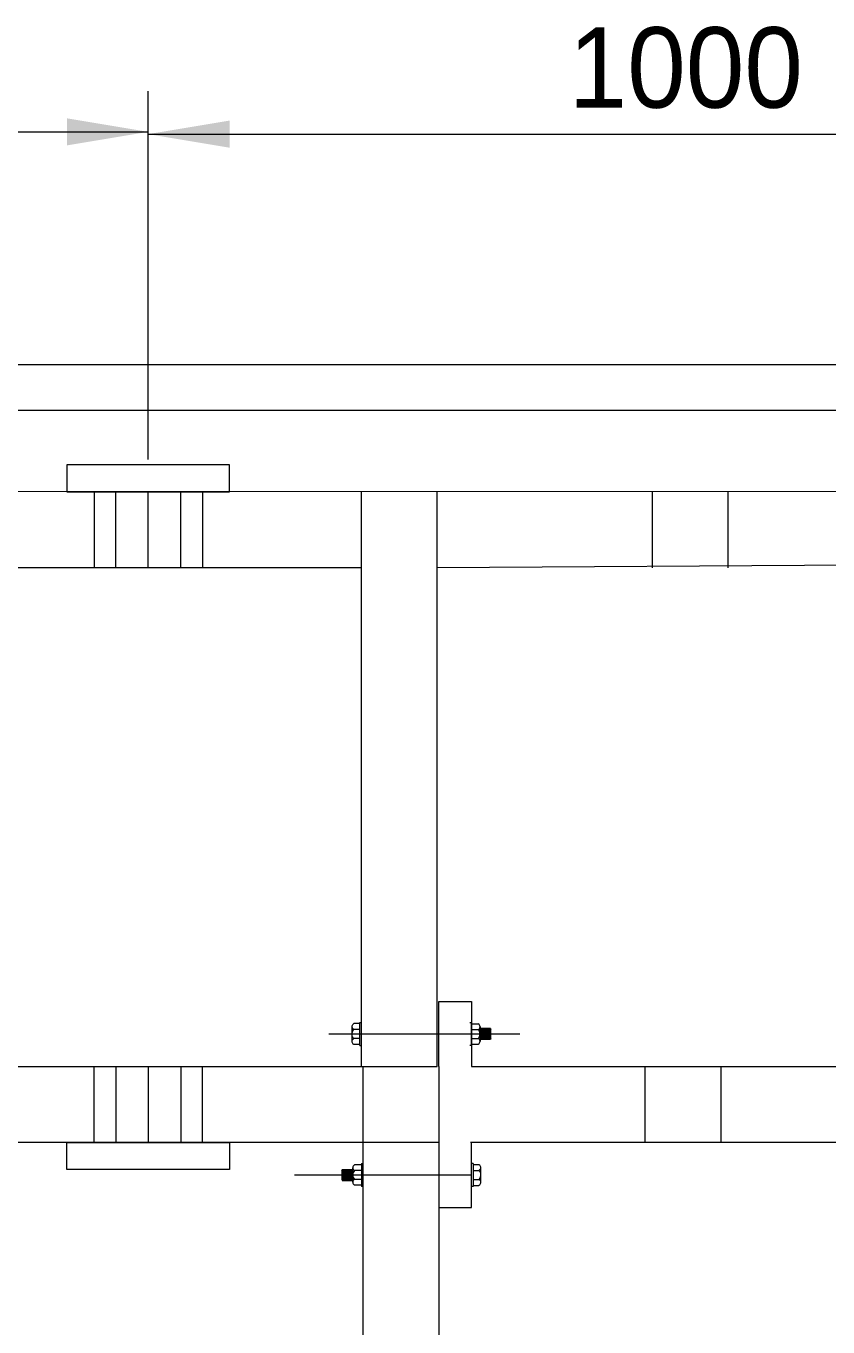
# Model space of a CAD drawing. Units: millimetres at full size, sheet at 1:30; details may follow other scales. Extents: x 300 to 12300, y 300 to 8610.
# Drawn here: x 2328 to 3068, y 1549 to 2749 of the extents above; entities that cross this region are included whole.
import ezdxf
from ezdxf.enums import TextEntityAlignment as Align

# ---------------------------------------------------------------- set-up
doc = ezdxf.new("R2010")
doc.units = ezdxf.units.MM
doc.header["$LTSCALE"] = 30
for name, color, linetype, lineweight in [('ボルト', 7, 'Continuous', 18), ('寸法', 7, 'Continuous', 13), ('手摺', 7, 'Continuous', 20), ('板材', 7, 'Continuous', 13), ('根太材A', 7, 'Continuous', 18), ('根太材B', 7, 'Continuous', 18)]:
    doc.layers.add(name, color=color, linetype=linetype, lineweight=lineweight)
doc.styles.add('ＭＳ Ｐゴシック', font='')
doc.styles.get('ＭＳ Ｐゴシック').set_extended_font_data('MS PGothic')

# ---------------------------------------------------------------- blocks, each defined once
blk = doc.blocks.new('filled_arrow')
at = {"color": 0, "linetype": 'Continuous', "lineweight": -2}
blk.add_solid([(7.5, 1.25), (0, 0), (7.5, -1.25)], dxfattribs=at)

msp = doc.modelspace()

# ---------------------------------------------------------------- linework, layer by layer
at = {"layer": 'ボルト'}
for p, q in [((2628.79, 1826.63), (2628.93, 1827.32)), ((2628.79, 1812.69), (2628.79, 1826.63)), ((2628.8, 1826.35), (2628.79, 1826.63)), ((2628.89, 1825.84), (2628.8, 1826.35)), ((2629.05, 1825.35), (2628.89, 1825.84)), ((2628.93, 1827.32), (2629.18, 1827.98)), ((2629.29, 1824.9), (2629.05, 1825.35)), ((2629.18, 1827.98), (2629.52, 1828.57)), ((2629.6, 1824.51), (2629.29, 1824.9)), ((2629.52, 1828.57), (2629.97, 1829.1)), ((2629.97, 1824.17), (2629.6, 1824.51)), ((2629.97, 1829.1), (2630.39, 1829.47)), ((2630.39, 1823.91), (2629.97, 1824.17)), ((2630.15, 1823.62), (2630.39, 1823.91)), ((2635.79, 1829.47), (2630.39, 1829.47)), ((2635.79, 1823.91), (2630.39, 1823.91)), ((2635.79, 1830.28), (2637.29, 1830.28)), ((2635.79, 1809.16), (2635.79, 1830.16)), ((2737.29, 1830.28), (2738.79, 1830.28)), ((2738.79, 1809.04), (2738.79, 1830.28)), ((2738.79, 1829.04), (2745.17, 1829.04)), ((2746.79, 1826.32), (2746.79, 1813)), ((2747.42, 1814.66), (2746.79, 1824.66)), ((2756.35, 1824.66), (2746.79, 1824.66)), ((2756.79, 1824.22), (2746.79, 1824.22)), ((2748.04, 1814.66), (2747.42, 1824.66)), ((2748.67, 1814.66), (2748.04, 1824.66)), ((2749.29, 1814.66), (2748.67, 1824.66)), ((2749.92, 1814.66), (2749.29, 1824.66)), ((2750.54, 1814.66), (2749.92, 1824.66)), ((2751.17, 1814.66), (2750.54, 1824.66)), ((2751.79, 1814.66), (2751.17, 1824.66)), ((2752.42, 1814.66), (2751.79, 1824.66)), ((2753.04, 1814.66), (2752.42, 1824.66)), ((2753.67, 1814.66), (2753.04, 1824.66)), ((2754.29, 1814.66), (2753.67, 1824.66)), ((2754.92, 1814.66), (2754.29, 1824.66)), ((2755.54, 1814.66), (2754.92, 1824.66)), ((2756.17, 1814.66), (2755.54, 1824.66)), ((2756.77, 1815.08), (2756.17, 1824.66)), ((2756.35, 1824.66), (2756.79, 1824.22)), ((2756.79, 1815.1), (2756.79, 1824.22)), ((2783.43, 1819.66), (2607.29, 1819.66)), ((2628.79, 1819.66), (2628.88, 1820.73)), ((2628.81, 1819.27), (2628.79, 1819.66)), ((2628.79, 1812.69), (2628.83, 1813.21)), ((2628.9, 1812.12), (2628.79, 1812.69)), ((2628.96, 1818.21), (2628.81, 1819.27)), ((2628.83, 1813.21), (2628.95, 1813.71)), ((2628.88, 1820.73), (2629.14, 1821.77)), ((2629.13, 1811.45), (2628.9, 1812.12)), ((2628.95, 1813.71), (2629.15, 1814.18)), ((2629.28, 1817.19), (2628.96, 1818.21)), ((2629.14, 1821.77), (2629.57, 1822.74)), ((2629.15, 1814.18), (2629.43, 1814.61)), ((2629.76, 1816.25), (2629.28, 1817.19)), ((2629.43, 1814.61), (2629.77, 1814.98)), ((2629.57, 1822.74), (2630.15, 1823.62)), ((2630.39, 1815.41), (2629.76, 1816.25)), ((2629.77, 1814.98), (2630.16, 1815.28)), ((2630.16, 1815.28), (2630.39, 1815.41)), ((2635.79, 1815.41), (2630.39, 1815.41)), ((2738.79, 1823.72), (2745.17, 1823.72)), ((2738.79, 1815.6), (2745.17, 1815.6)), ((2756.79, 1815.1), (2746.79, 1815.1)), ((2756.35, 1814.66), (2746.79, 1814.66)), ((2756.79, 1815.1), (2756.35, 1814.66)), ((2629.46, 1810.84), (2629.13, 1811.45)), ((2629.89, 1810.3), (2629.46, 1810.84)), ((2630.39, 1809.85), (2629.89, 1810.3)), ((2635.79, 1809.85), (2630.39, 1809.85)), ((2635.79, 1809.16), (2637.29, 1809.16)), ((2738.79, 1809.04), (2737.29, 1809.04)), ((2738.79, 1810.28), (2745.17, 1810.28)), ((2619.29, 1694.22), (2619.74, 1694.66)), ((2619.29, 1694.22), (2619.29, 1685.1)), ((2619.29, 1694.22), (2629.29, 1694.22)), ((2619.32, 1694.25), (2619.92, 1684.66)), ((2619.74, 1694.66), (2629.29, 1694.66)), ((2619.92, 1694.66), (2620.54, 1684.66)), ((2620.54, 1694.66), (2621.17, 1684.66)), ((2621.17, 1694.66), (2621.79, 1684.66)), ((2621.79, 1694.66), (2622.42, 1684.66)), ((2622.42, 1694.66), (2623.04, 1684.66)), ((2623.04, 1694.66), (2623.67, 1684.66)), ((2623.67, 1694.66), (2624.29, 1684.66)), ((2624.29, 1694.66), (2624.92, 1684.66)), ((2624.92, 1694.66), (2625.54, 1684.66)), ((2625.54, 1694.66), (2626.17, 1684.66)), ((2626.17, 1694.66), (2626.79, 1684.66)), ((2626.79, 1694.66), (2627.42, 1684.66)), ((2627.42, 1694.66), (2628.04, 1684.66)), ((2628.04, 1694.66), (2628.67, 1684.66)), ((2628.67, 1694.66), (2629.29, 1684.66)), ((2629.29, 1683), (2629.29, 1696.32)), ((2637.29, 1699.04), (2630.92, 1699.04)), ((2637.29, 1693.72), (2630.92, 1693.72)), ((2637.29, 1700.28), (2637.29, 1679.04)), ((2637.29, 1700.28), (2638.79, 1700.28)), ((2638.79, 1700.28), (2638.79, 1679.04)), ((2740.29, 1700.16), (2738.79, 1700.16)), ((2740.29, 1700.16), (2740.29, 1679.16)), ((2740.29, 1699.47), (2745.69, 1699.47)), ((2740.29, 1693.91), (2745.69, 1693.91)), ((2745.69, 1699.47), (2746.2, 1699.02)), ((2745.93, 1694.04), (2745.69, 1693.91)), ((2745.69, 1693.91), (2746.32, 1693.07)), ((2746.32, 1694.34), (2745.93, 1694.04)), ((2746.2, 1699.02), (2746.63, 1698.48)), ((2746.66, 1694.71), (2746.32, 1694.34)), ((2746.32, 1693.07), (2746.81, 1692.13)), ((2746.63, 1698.48), (2746.96, 1697.87)), ((2746.94, 1695.14), (2746.66, 1694.71)), ((2746.81, 1692.13), (2747.13, 1691.11)), ((2747.14, 1695.61), (2746.94, 1695.14)), ((2746.96, 1697.87), (2747.19, 1697.21)), ((2747.26, 1696.12), (2747.14, 1695.61)), ((2747.19, 1697.21), (2747.29, 1696.63)), ((2747.29, 1696.63), (2747.26, 1696.12)), ((2747.29, 1696.63), (2747.29, 1682.69)), ((2575.74, 1689.66), (2738.79, 1689.66)), ((2619.29, 1685.1), (2629.29, 1685.1)), ((2619.74, 1684.66), (2629.29, 1684.66)), ((2637.29, 1685.6), (2630.92, 1685.6)), ((2637.29, 1680.28), (2630.92, 1680.28)), ((2740.29, 1685.41), (2745.69, 1685.41)), ((2740.29, 1679.85), (2745.69, 1679.85)), ((2745.94, 1685.7), (2745.69, 1685.41)), ((2745.69, 1685.41), (2746.11, 1685.15)), ((2746.12, 1680.22), (2745.69, 1679.85)), ((2746.52, 1686.58), (2745.94, 1685.7)), ((2746.11, 1685.15), (2746.49, 1684.82)), ((2746.56, 1680.75), (2746.12, 1680.22)), ((2746.49, 1684.82), (2746.8, 1684.42)), ((2746.94, 1687.55), (2746.52, 1686.58)), ((2746.91, 1681.35), (2746.56, 1680.75)), ((2746.8, 1684.42), (2747.04, 1683.97)), ((2747.16, 1682), (2746.91, 1681.35)), ((2747.21, 1688.59), (2746.94, 1687.55)), ((2747.04, 1683.97), (2747.2, 1683.48)), ((2747.13, 1691.11), (2747.28, 1690.05)), ((2747.29, 1682.69), (2747.16, 1682)), ((2747.2, 1683.48), (2747.28, 1682.97)), ((2747.29, 1689.66), (2747.21, 1688.59)), ((2747.28, 1690.05), (2747.29, 1689.66)), ((2747.28, 1682.97), (2747.29, 1682.69)), ((2638.79, 1679.04), (2637.29, 1679.04)), ((2740.29, 1679.04), (2738.79, 1679.04))]:
    msp.add_line(p, q, dxfattribs=at)
for centre, radius, start, end in [((2742.96, 1825.87), 3.87, 6.77031, 55.0657), ((2743.96, 1826.29), 2.84, 295.29555, 0.69438), ((2740.9, 1819.66), 5.89, 0, 43.6028), ((2740.9, 1819.66), 5.89, 316.3972, 0), ((2743.96, 1813.03), 2.84, 359.30562, 64.70445), ((2742.96, 1813.45), 3.87, 304.9343, 353.23904), ((2633.13, 1695.87), 3.87, 124.9343, 173.23904), ((2632.13, 1696.29), 2.84, 179.30562, 244.70445), ((2635.18, 1689.66), 5.89, 136.3972, 180), ((2635.18, 1689.66), 5.89, 180, 223.6028), ((2632.13, 1683.03), 2.84, 115.29555, 180.69438), ((2633.13, 1683.45), 3.87, 186.77031, 235.0657)]:
    msp.add_arc(centre, radius, start, end, dxfattribs=at)
at = {"layer": '寸法'}
for p, q in [((2440.73, 2349.95), (2440.73, 2689.22)), ((2440.73, 2349.66), (2440.73, 2687.11)), ((1432.29, 2651.72), (2440.73, 2651.72)), ((2440.73, 2649.61), (3432.29, 2649.61))]:
    msp.add_line(p, q, dxfattribs=at)
at = {"layer": '手摺', "lineweight": 13}
msp.add_lwpolyline([(3287.25, 2394.59), (1583.38, 2394.59), (1583.38, 2437.29), (3287.25, 2437.29)], close=True, dxfattribs=at)
at = {"layer": '板材'}
for p, q in [((2390.73, 2319.66), (2390.73, 2249.66)), ((2490.73, 2319.66), (2490.73, 2249.66)), ((2390.73, 1719.66), (2390.73, 1789.66)), ((2490.73, 1719.66), (2490.73, 1789.66))]:
    msp.add_line(p, q, dxfattribs=at)
for points in [[(2365.73, 2319.66), (2515.73, 2319.66), (2515.73, 2344.66), (2365.73, 2344.66)], [(2365.73, 1719.66), (2515.73, 1719.66), (2515.73, 1694.66), (2365.73, 1694.66)]]:
    msp.add_lwpolyline(points, close=True, dxfattribs=at)
at = {"layer": '根太材A'}
for p, q in [((3432.29, 2319.66), (1432.29, 2320.25)), ((2477.29, 2319.66), (2387.29, 2319.66)), ((2410.73, 2249.66), (2410.73, 2319.66)), ((2440.73, 2249.66), (2440.73, 2319.66)), ((2470.73, 2249.66), (2470.73, 2319.66)), ((2637.29, 1789.66), (2637.29, 2319.66)), ((2707.29, 1789.66), (2707.29, 2319.66)), ((2905.73, 2249.66), (2905.73, 2319.66)), ((2975.73, 2249.66), (2975.73, 2319.66)), ((2637.29, 2249.66), (2227.29, 2249.66)), ((3157.73, 2252.57), (2707.29, 2249.66)), ((2638.79, 1719.66), (2638.79, 1189.66)), ((2708.79, 1719.66), (2708.79, 1189.66))]:
    msp.add_line(p, q, dxfattribs=at)
at = {"layer": '根太材B'}
for p, q in [((2708.79, 1789.66), (2708.79, 1849.66)), ((2708.79, 1849.66), (2738.79, 1849.66)), ((2738.79, 1849.66), (2738.79, 1789.66)), ((2258.79, 1789.66), (2707.29, 1789.66)), ((2410.73, 1789.66), (2410.73, 1719.66)), ((2440.73, 1789.66), (2440.73, 1719.66)), ((2470.73, 1789.66), (2470.73, 1719.66)), ((2638.79, 1789.66), (2638.79, 1719.66)), ((2708.79, 1789.66), (2708.79, 1719.66)), ((2738.79, 1789.66), (3228.79, 1789.66)), ((2898.79, 1789.66), (2898.79, 1719.66)), ((2968.79, 1789.66), (2968.79, 1719.66)), ((2708.79, 1719.66), (2258.79, 1719.66)), ((2412.17, 1719.66), (2462.17, 1719.66)), ((2414.36, 1719.66), (2464.36, 1719.66)), ((2708.79, 1719.66), (2708.79, 1659.66)), ((3229.59, 1719.66), (2738.09, 1719.66)), ((2738.79, 1659.66), (2738.79, 1719.66)), ((2708.79, 1659.66), (2738.79, 1659.66))]:
    msp.add_line(p, q, dxfattribs=at)

# ---------------------------------------------------------------- block references
at = {"layer": '寸法', "xscale": 10, "yscale": 10, "rotation": 180}
msp.add_blockref('filled_arrow', (2440.73, 2651.72), dxfattribs=at)
at = {"layer": '寸法', "xscale": 10, "yscale": 10}
msp.add_blockref('filled_arrow', (2440.73, 2649.61), dxfattribs=at)

# ---------------------------------------------------------------- texts
at = {"layer": '寸法', "style": 'ＭＳ Ｐゴシック'}
msp.add_text('1000', height=74.23, dxfattribs=at).set_placement((2936.51, 2711.11), align=Align.MIDDLE_CENTER)

doc.saveas('drawing.dxf')
